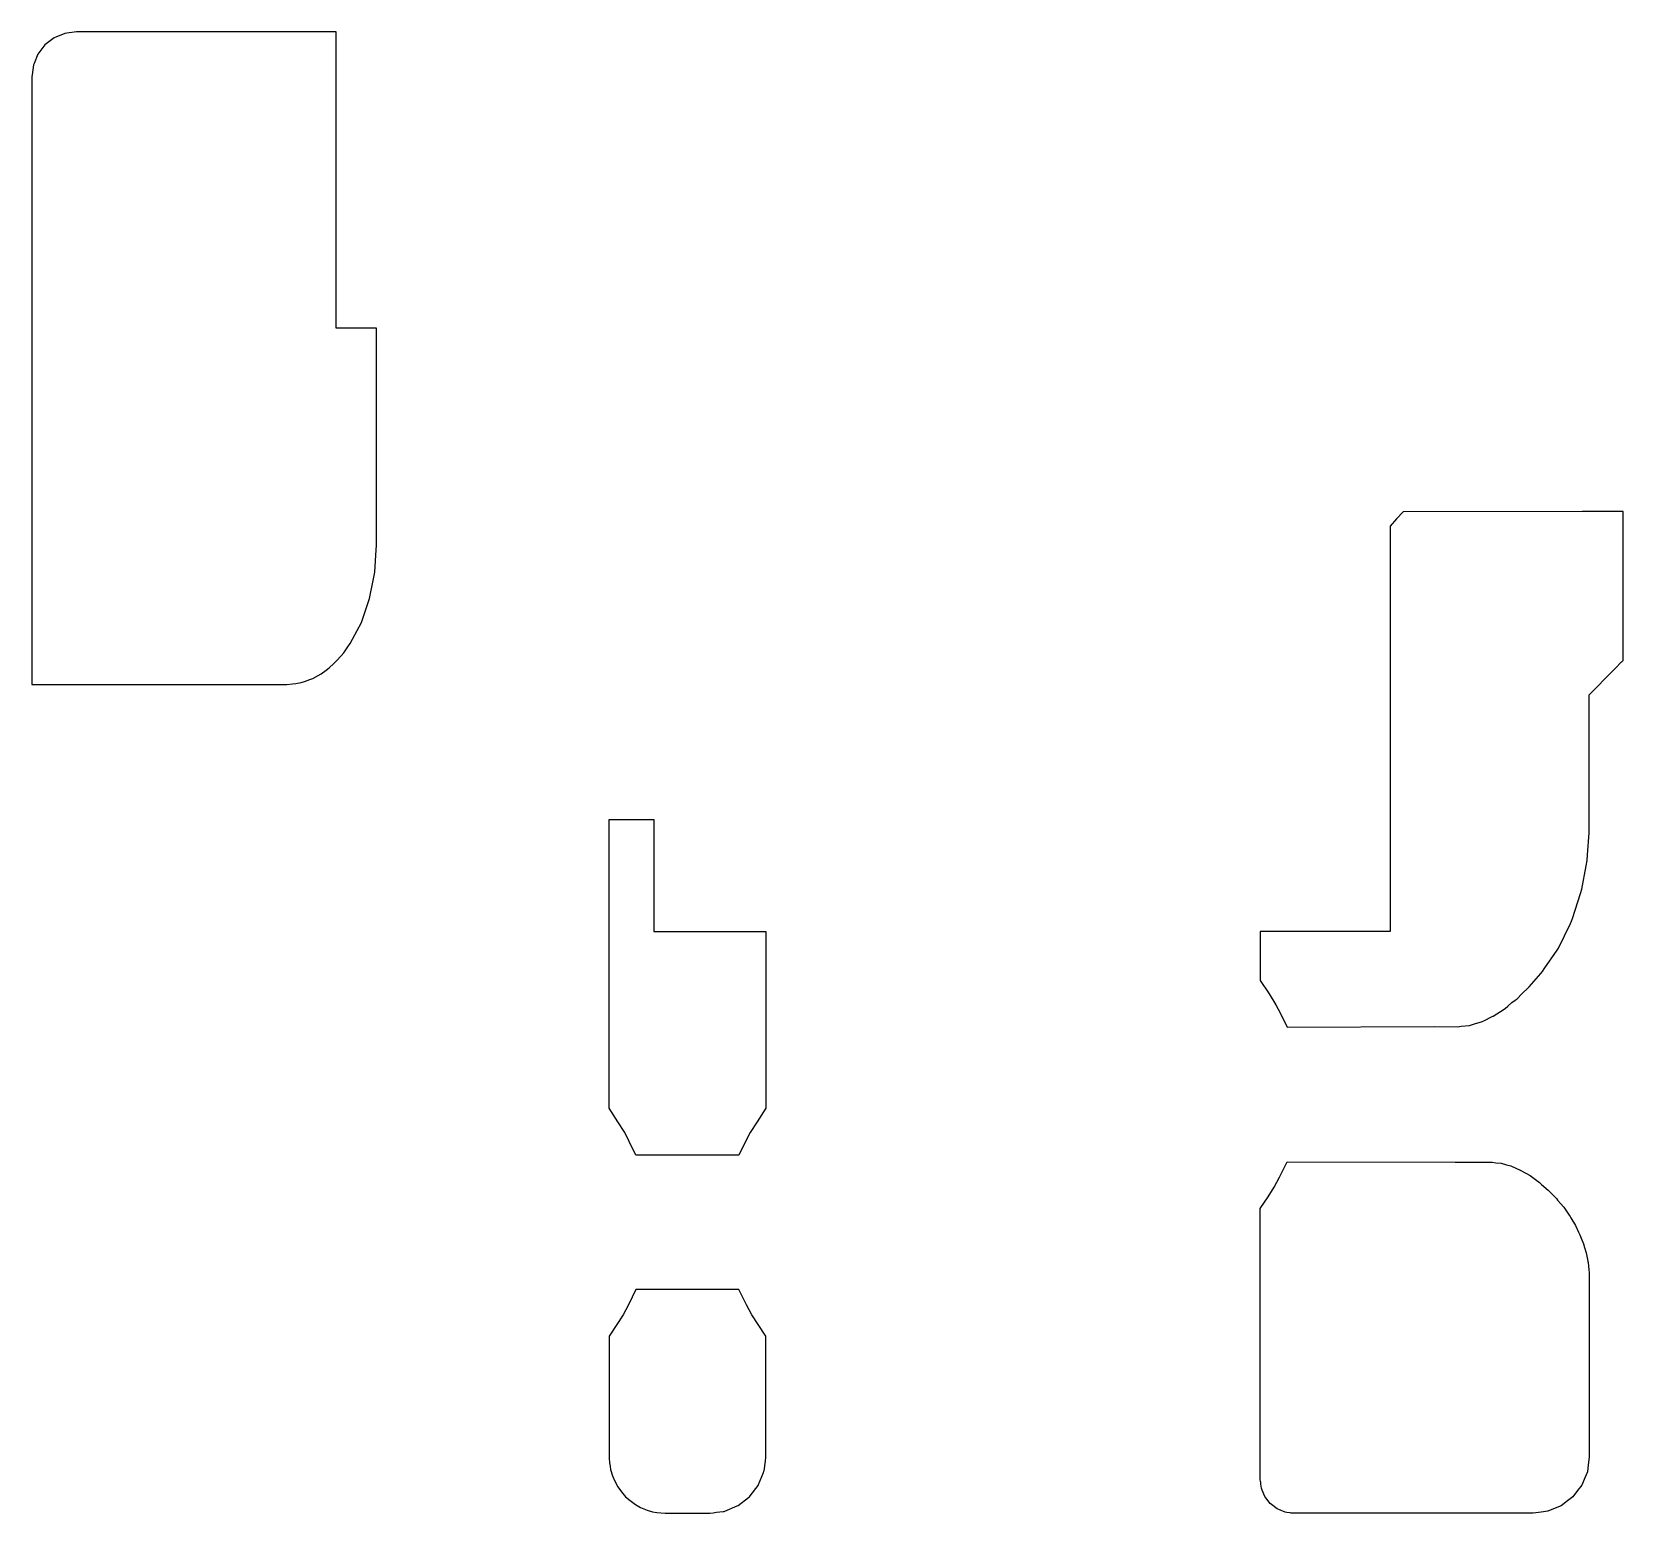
# Model space of a CAD drawing. Header units: metres. Extents: x 2.4 to 73.5, y -16 to 50.2.
import ezdxf

# ---------------------------------------------------------------- set-up
doc = ezdxf.new("R2010")
doc.units = ezdxf.units.M

msp = doc.modelspace()

# ---------------------------------------------------------------- linework, layer by layer
for p, q in [((3.4, 49.932), (3.047, 49.661)), ((3.471, 49.961), (3.4, 49.932)), ((3.882, 50.132), (3.471, 49.961)), ((3.959, 50.142), (3.882, 50.132)), ((4.4, 50.2), (3.959, 50.142)), ((5.831, 50.2), (4.4, 50.2)), ((5.941, 50.2), (5.831, 50.2)), ((6.062, 50.2), (5.941, 50.2)), ((6.184, 50.2), (6.062, 50.2)), ((6.29, 50.2), (6.184, 50.2)), ((6.367, 50.2), (6.29, 50.2)), ((14.51, 50.2), (6.367, 50.2)), ((14.582, 50.2), (14.51, 50.2)), ((14.675, 50.2), (14.582, 50.2)), ((14.776, 50.2), (14.675, 50.2)), ((14.873, 50.2), (14.776, 50.2)), ((14.958, 50.2), (14.873, 50.2)), ((16, 50.2), (14.958, 50.2)), ((16, 49.466), (16, 50.2)), ((2.668, 49.2), (2.498, 48.789)), ((2.715, 49.261), (2.668, 49.2)), ((2.986, 49.614), (2.715, 49.261)), ((3.047, 49.661), (2.986, 49.614)), ((16, 45.2), (16, 49.466)), ((2.468, 48.718), (2.41, 48.276)), ((2.498, 48.789), (2.468, 48.718)), ((2.41, 48.276), (2.4, 48.2)), ((2.4, 48.2), (2.4, 45.642)), ((2.4, 45.642), (2.4, 44.98)), ((2.4, 44.98), (2.4, 44.08)), ((16, 44.995), (16, 45.2)), ((16, 44.159), (16, 44.995)), ((16, 43.92), (16, 44.159)), ((2.4, 44.08), (2.4, 44.062)), ((2.4, 44.062), (2.4, 44.044)), ((2.4, 44.044), (2.4, 43.179)), ((16, 43.11), (16, 43.92)), ((2.4, 43.179), (2.4, 43.156)), ((2.4, 43.156), (2.4, 42.775)), ((2.4, 42.775), (2.4, 41.909)), ((16, 42.776), (16, 43.11)), ((16, 42.038), (16, 42.776)), ((16, 41.548), (16, 42.038)), ((2.4, 41.909), (2.4, 41.191)), ((16, 40.928), (16, 41.548)), ((2.4, 41.191), (2.4, 40.65)), ((2.4, 40.65), (2.4, 38.841)), ((16, 40.211), (16, 40.928)), ((16, 39.752), (16, 40.211)), ((16, 38.728), (16, 39.752)), ((2.4, 38.841), (2.4, 38.192)), ((16, 37.062), (16, 38.728)), ((2.4, 38.192), (2.4, 37.727)), ((2.4, 37.727), (2.4, 31.416)), ((16, 37.04), (16, 37.062)), ((16, 36.957), (16, 37.04)), ((16.083, 36.957), (16, 36.957)), ((16, 36.957), (16, 36.957)), ((17.8, 36.957), (16.083, 36.957)), ((17.8, 33.714), (17.8, 36.957)), ((17.8, 31.68), (17.8, 33.714)), ((2.4, 31.416), (2.4, 28.383)), ((17.8, 30.413), (17.8, 31.68)), ((17.8, 28.913), (17.8, 30.413)), ((17.8, 27.263), (17.8, 28.913)), ((63.68, 28.755), (63.388, 28.431)), ((71.68, 28.761), (63.68, 28.755)), ((73.512, 28.761), (71.68, 28.761)), ((73.516, 27.043), (73.512, 28.761)), ((2.4, 28.383), (2.4, 25.869)), ((63.388, 28.431), (63.1, 28.112)), ((63.1, 28.112), (63.1, 28.09)), ((63.1, 28.09), (63.1, 28.07)), ((63.1, 28.07), (63.1, 28.052)), ((63.1, 28.052), (63.1, 21.937)), ((17.771, 26.807), (17.8, 27.263)), ((73.516, 22.109), (73.516, 27.043)), ((17.723, 26.049), (17.771, 26.807)), ((2.4, 25.869), (2.4, 21.04)), ((17.496, 24.882), (17.638, 25.61)), ((17.638, 25.61), (17.723, 26.049)), ((17.126, 23.806), (17.357, 24.477)), ((17.357, 24.477), (17.496, 24.882)), ((16.939, 23.451), (17.126, 23.806)), ((16.519, 22.709), (16.628, 22.863)), ((16.628, 22.863), (16.939, 23.451)), ((15.896, 21.971), (16.022, 22.089)), ((16.022, 22.089), (16.219, 22.316)), ((16.219, 22.316), (16.338, 22.453)), ((16.338, 22.453), (16.519, 22.709)), ((73.449, 22.042), (73.516, 22.109)), ((14.961, 21.308), (15.192, 21.436)), ((15.192, 21.436), (15.331, 21.514)), ((15.331, 21.514), (15.552, 21.677)), ((15.552, 21.677), (15.686, 21.775)), ((15.686, 21.775), (15.896, 21.971)), ((63.1, 21.937), (63.1, 10)), ((72.714, 21.296), (73.068, 21.655)), ((73.068, 21.655), (73.155, 21.743)), ((73.155, 21.743), (73.447, 22.039)), ((73.447, 22.039), (73.449, 22.042)), ((2.4, 21.04), (9.514, 21.04)), ((9.514, 21.04), (13.8, 21.04)), ((13.8, 21.04), (14.045, 21.059)), ((14.045, 21.059), (14.192, 21.07)), ((14.192, 21.07), (14.434, 21.126)), ((14.434, 21.126), (14.58, 21.16)), ((14.58, 21.16), (14.818, 21.252)), ((14.818, 21.252), (14.961, 21.308)), ((72, 20.572), (72.358, 20.935)), ((72.358, 20.935), (72.714, 21.296)), ((72, 17.443), (72, 20.572)), ((72, 17.127), (72, 17.443)), ((72, 14.713), (72, 17.127)), ((28.2, 12.37), (28.2, 15)), ((28.2, 15), (29.824, 15)), ((29.824, 15), (30.2, 15)), ((30.2, 15), (30.2, 13.101)), ((71.927, 13.416), (71.99, 14.411)), ((71.99, 14.411), (72, 14.711)), ((72, 14.711), (72, 14.713)), ((72, 14.713), (72, 14.713)), ((30.2, 13.101), (30.2, 12.651)), ((71.662, 11.881), (71.859, 12.924)), ((71.859, 12.924), (71.902, 13.168)), ((71.902, 13.168), (71.927, 13.416)), ((28.2, 10.729), (28.2, 12.37)), ((30.2, 12.651), (30.2, 12.442)), ((30.2, 12.442), (30.2, 12.393)), ((30.2, 12.393), (30.2, 12.185)), ((30.2, 12.185), (30.2, 12.136)), ((30.2, 12.136), (30.2, 11.943)), ((30.2, 11.943), (30.2, 11.896)), ((30.2, 11.896), (30.2, 11.732)), ((30.2, 11.732), (30.2, 11.69)), ((30.2, 11.69), (30.2, 11.566)), ((30.2, 11.566), (30.2, 11.533)), ((30.2, 11.533), (30.2, 10.458)), ((71.25, 10.579), (71.616, 11.698)), ((71.616, 11.698), (71.662, 11.881)), ((28.2, 10.559), (28.2, 10.729)), ((28.2, 9.392), (28.2, 10.559)), ((30.2, 10.458), (30.2, 10)), ((30.2, 10), (33.862, 10)), ((33.862, 10), (35.2, 10)), ((35.2, 10), (35.2, 8.933)), ((35.2, 10), (35.2, 10)), ((60.241, 10), (57.3, 10)), ((57.3, 10), (57.3, 8.164)), ((60.327, 10), (60.241, 10)), ((62.398, 10), (60.327, 10)), ((63.1, 10), (62.398, 10)), ((70.624, 9.253), (71.164, 10.351)), ((71.164, 10.351), (71.211, 10.462)), ((71.211, 10.462), (71.25, 10.579)), ((28.2, 2.862), (28.2, 9.392)), ((70.599, 9.205), (70.624, 9.253)), ((35.2, 8.933), (35.2, 2.654)), ((69.989, 8.332), (70.571, 9.161)), ((70.571, 9.161), (70.599, 9.205)), ((57.3, 8.164), (57.3, 7.81)), ((69.311, 7.526), (69.838, 8.111)), ((69.838, 8.111), (69.911, 8.208)), ((69.911, 8.208), (69.989, 8.332)), ((57.3, 7.81), (57.692, 7.202)), ((57.692, 7.202), (57.999, 6.715)), ((68.772, 6.992), (68.991, 7.206)), ((68.991, 7.206), (69.288, 7.497)), ((69.288, 7.497), (69.298, 7.509)), ((69.298, 7.509), (69.311, 7.526)), ((57.999, 6.715), (58.201, 6.326)), ((67.708, 6.216), (68.029, 6.422)), ((68.029, 6.422), (68.243, 6.559)), ((68.243, 6.559), (68.362, 6.662)), ((68.362, 6.662), (68.542, 6.817)), ((68.542, 6.817), (68.683, 6.925)), ((68.683, 6.925), (68.772, 6.992)), ((58.201, 6.326), (58.5, 5.712)), ((58.5, 5.712), (65.066, 5.742)), ((65.066, 5.742), (66.129, 5.74)), ((66.129, 5.74), (66.274, 5.763)), ((66.274, 5.763), (66.649, 5.798)), ((66.649, 5.798), (66.92, 5.877)), ((66.92, 5.877), (67.178, 5.952)), ((67.178, 5.952), (67.316, 6.023)), ((67.316, 6.023), (67.633, 6.183)), ((67.633, 6.183), (67.687, 6.207)), ((67.687, 6.207), (67.708, 6.216)), ((28.2, 2.101), (28.2, 2.862)), ((35.2, 2.654), (35.2, 2.101)), ((28.592, 1.492), (28.2, 2.101)), ((28.899, 1.006), (28.592, 1.492)), ((34.808, 1.492), (34.501, 1.006)), ((35.2, 2.101), (34.808, 1.492)), ((29.101, 0.616), (28.899, 1.006)), ((34.501, 1.006), (34.299, 0.616)), ((29.4, 0.002), (29.101, 0.616)), ((32.559, 0.002), (29.4, 0.002)), ((34, 0.002), (32.559, 0.002)), ((34.299, 0.616), (34, 0.002)), ((58.162, -0.979), (58.5, -0.299)), ((58.5, -0.299), (66.005, -0.312)), ((66.005, -0.312), (67.665, -0.313)), ((67.665, -0.313), (67.832, -0.343)), ((67.832, -0.343), (68.067, -0.364)), ((68.067, -0.364), (68.302, -0.428)), ((68.302, -0.428), (68.489, -0.478)), ((68.489, -0.478), (68.913, -0.667)), ((68.913, -0.667), (68.924, -0.672)), ((68.924, -0.672), (68.94, -0.682)), ((68.94, -0.682), (69.355, -0.913)), ((57.924, -1.426), (58.162, -0.979)), ((69.355, -0.913), (69.66, -1.136)), ((69.66, -1.136), (69.774, -1.219)), ((69.774, -1.219), (69.87, -1.307)), ((69.87, -1.307), (70.169, -1.558)), ((57.3, -2.387), (57.645, -1.86)), ((57.645, -1.86), (57.924, -1.426)), ((70.169, -1.558), (70.456, -1.857)), ((70.456, -1.857), (70.533, -1.936)), ((70.533, -1.936), (70.587, -2.005)), ((70.587, -2.005), (70.858, -2.325)), ((57.3, -3.244), (57.3, -2.387)), ((70.858, -2.325), (71.101, -2.675)), ((71.101, -2.675), (71.144, -2.737)), ((71.144, -2.737), (71.177, -2.796)), ((71.177, -2.796), (71.386, -3.145)), ((57.3, -5.099), (57.3, -3.244)), ((71.386, -3.145), (71.527, -3.44)), ((71.527, -3.44), (71.586, -3.561)), ((71.586, -3.561), (71.643, -3.714)), ((71.643, -3.714), (71.743, -3.969)), ((71.743, -3.969), (71.788, -4.122)), ((71.788, -4.122), (71.861, -4.367)), ((71.861, -4.367), (71.936, -4.735)), ((71.936, -4.735), (71.94, -4.759)), ((71.94, -4.759), (71.946, -4.805)), ((71.946, -4.805), (71.986, -5.125)), ((57.3, -6.539), (57.3, -5.099)), ((71.986, -5.125), (71.991, -5.247)), ((71.991, -5.247), (72, -5.476)), ((72, -5.476), (72, -6.008)), ((29.4, -6.009), (29.062, -6.688)), ((30.497, -6.009), (29.4, -6.009)), ((34, -6.009), (30.497, -6.009)), ((34.338, -6.688), (34, -6.009)), ((72, -6.008), (72, -6.962)), ((29.062, -6.688), (28.824, -7.135)), ((34.576, -7.135), (34.338, -6.688)), ((57.3, -7.618), (57.3, -6.539)), ((72, -6.962), (72, -8.331)), ((28.545, -7.569), (28.2, -8.097)), ((28.824, -7.135), (28.545, -7.569)), ((34.855, -7.569), (34.576, -7.135)), ((35.2, -8.097), (34.855, -7.569)), ((57.3, -8.401), (57.3, -7.618)), ((28.2, -8.097), (28.2, -8.854)), ((35.2, -8.693), (35.2, -8.097)), ((57.3, -8.533), (57.3, -8.401)), ((57.3, -9.097), (57.3, -8.533)), ((72, -8.331), (72, -9.22)), ((28.2, -8.854), (28.2, -10.294)), ((35.2, -9.912), (35.2, -8.693)), ((35.2, -8.693), (35.2, -8.693)), ((57.3, -9.229), (57.3, -9.097)), ((57.3, -14.177), (57.3, -9.229)), ((72, -9.22), (72, -9.803)), ((35.2, -10.794), (35.2, -9.912)), ((72, -9.803), (72, -9.909)), ((72, -9.909), (72, -13.5)), ((72, -9.909), (72, -9.909)), ((28.2, -10.294), (28.2, -11.232)), ((28.2, -11.232), (28.2, -11.827)), ((35.2, -11.399), (35.2, -10.794)), ((28.2, -11.827), (28.2, -12.19)), ((35.2, -11.785), (35.2, -11.399)), ((35.2, -12.002), (35.2, -11.785)), ((35.2, -13.5), (35.2, -12.002)), ((28.2, -12.19), (28.2, -12.392)), ((28.2, -12.392), (28.2, -13.5)), ((28.2, -13.5), (28.202, -13.548)), ((35.191, -13.679), (35.2, -13.5)), ((72, -13.5), (71.954, -13.846)), ((28.202, -13.548), (28.212, -13.745)), ((28.212, -13.745), (28.241, -13.904)), ((28.241, -13.904), (28.263, -14.051)), ((28.263, -14.051), (28.347, -14.331)), ((34.88, -14.719), (35.104, -14.179)), ((35.104, -14.179), (35.119, -14.13)), ((35.119, -14.13), (35.123, -14.104)), ((35.123, -14.104), (35.191, -13.679)), ((57.3, -14.412), (57.3, -14.177)), ((71.915, -14.147), (71.799, -14.427)), ((71.954, -13.846), (71.915, -14.147)), ((28.347, -14.331), (28.449, -14.576)), ((28.449, -14.576), (28.585, -14.83)), ((28.585, -14.83), (28.752, -15.049)), ((34.499, -15.229), (34.856, -14.764)), ((34.856, -14.764), (34.88, -14.719)), ((57.3, -14.5), (57.3, -14.412)), ((57.31, -14.587), (57.3, -14.5)), ((57.318, -14.633), (57.31, -14.587)), ((57.328, -14.711), (57.318, -14.633)), ((57.351, -14.888), (57.328, -14.711)), ((57.383, -14.966), (57.351, -14.888)), ((71.665, -14.75), (71.48, -14.991)), ((71.799, -14.427), (71.665, -14.75)), ((28.752, -15.049), (28.932, -15.268)), ((28.932, -15.268), (29.137, -15.436)), ((29.137, -15.436), (29.375, -15.618)), ((29.375, -15.618), (29.602, -15.74)), ((33.963, -15.657), (34.433, -15.297)), ((34.433, -15.297), (34.468, -15.268)), ((34.468, -15.268), (34.499, -15.229)), ((57.501, -15.25), (57.383, -14.966)), ((57.552, -15.317), (57.501, -15.25)), ((57.739, -15.561), (57.552, -15.317)), ((57.806, -15.612), (57.739, -15.561)), ((58.05, -15.799), (57.806, -15.612)), ((71.027, -15.452), (70.75, -15.665)), ((71.268, -15.268), (71.027, -15.452)), ((71.48, -14.991), (71.268, -15.268)), ((29.602, -15.74), (29.892, -15.86)), ((29.892, -15.86), (30.132, -15.933)), ((30.132, -15.933), (30.332, -15.964)), ((30.332, -15.964), (30.7, -16)), ((30.7, -16), (31.166, -16)), ((31.166, -16), (32.7, -16)), ((32.7, -16), (32.852, -15.985)), ((32.852, -15.985), (32.998, -15.961)), ((32.998, -15.961), (33.295, -15.922)), ((33.295, -15.922), (33.334, -15.918)), ((33.334, -15.918), (33.374, -15.906)), ((33.374, -15.906), (33.924, -15.678)), ((33.924, -15.678), (33.963, -15.657)), ((58.127, -15.831), (58.05, -15.799)), ((58.412, -15.949), (58.127, -15.831)), ((58.492, -15.964), (58.412, -15.949)), ((58.634, -15.991), (58.492, -15.964)), ((58.677, -15.995), (58.634, -15.991)), ((58.72, -15.998), (58.677, -15.995)), ((58.738, -15.999), (58.72, -15.998)), ((58.782, -16), (58.738, -15.999)), ((58.8, -16), (58.782, -16)), ((62.25, -16), (58.8, -16)), ((69.5, -16), (62.25, -16)), ((69.846, -15.954), (69.5, -16)), ((70.147, -15.915), (69.846, -15.954)), ((70.47, -15.781), (70.147, -15.915)), ((70.75, -15.665), (70.47, -15.781))]:
    msp.add_line(p, q)

doc.saveas('drawing.dxf')
